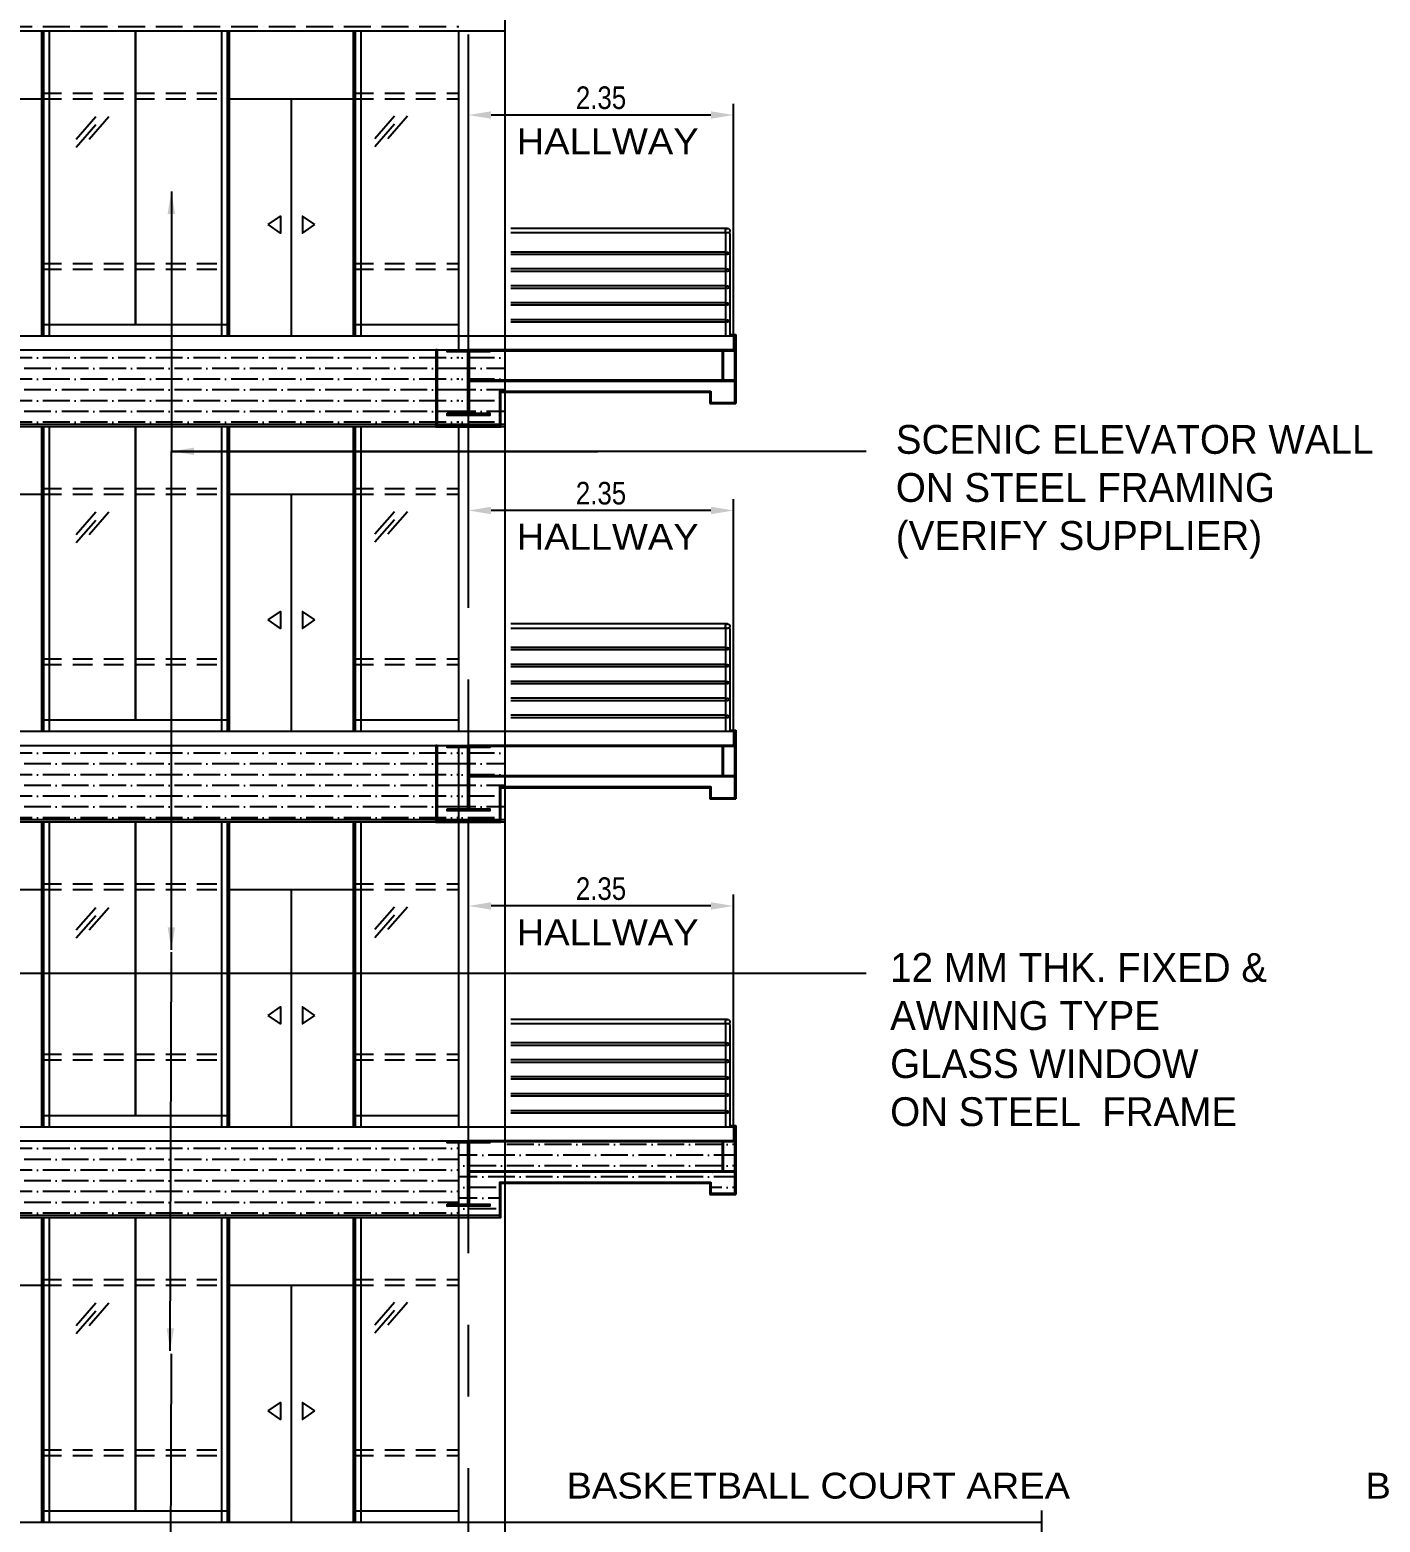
# Model space of a CAD drawing. Header units: millimetres. Extents: x 2148 to 2681, y 758 to 986.
# Drawn here: x 2442.94 to 2454.9, y 860.86 to 874.08 of the extents above; entities that cross this region are included whole.
import ezdxf

# ---------------------------------------------------------------- set-up
doc = ezdxf.new("R2010")
doc.units = ezdxf.units.MM
doc.linetypes.add('CENTER2', pattern=[28.575, 19.05, -3.175, 3.175, -3.175])
doc.linetypes.add('HIDDEN', pattern=[0.375, 0.25, -0.125])
for name, color, linetype in [('A-DETAILS', 1, 'Continuous'), ('A-Hatch', 253, 'Continuous'), ('A-Stairs', 1, 'Continuous'), ('A-Wall', 4, 'Continuous'), ('cladding', 2, 'Continuous'), ('D', 1, 'Continuous'), ('DR', 7, 'Continuous'), ('ELAYOUT', 4, 'Continuous'), ('hacht', 8, 'Continuous'), ('HATCH', 8, 'Continuous'), ('S_GRID LINES', 252, 'Continuous')]:
    doc.layers.add(name, color=color, linetype=linetype)
doc.styles.add('ARIALNW', font='ARIALN.TTF')
doc.styles.add('MMTX$0$ESMX$0$X-OPTA1D', font='x-opta1d')
doc.dimstyles.new('DIM 100', dxfattribs={"dimtxt": 0.2, "dimasz": 0.2, "dimexe": 0.1, "dimexo": 0, "dimgap": 0.05, "dimtad": 1, "dimzin": 0, "dimdsep": 46, "dimtxsty": 'ARIALNW', "dimcen": 0.09, "dimclrd": 6, "dimclre": 6, "dimclrt": 13, "dimadec": 0, "dimazin": 0, "dimtfac": 1, "dimtofl": 0, "dimtmove": 2, "dimatfit": 3, "dimfxl": 1, "dimtolj": 1, "dimtzin": 0, "dimarcsym": 0})
pattern_1 = [(180, (2.59545, 3e-13), (-0.1666875, -0.09525), [0.238125, -0.047625, 0, -0.047625])]

# ---------------------------------------------------------------- blocks, each defined once
blk = doc.blocks.new('*D2663')
at = {"layer": 'A-Wall', "color": 6, "linetype": 'ByBlock', "lineweight": -2, "transparency": 16777216}
for p, q in [((2446.823, 865.583), (2446.823, 866.416)), ((2449.171, 864.371), (2449.171, 866.416)), ((2448.971, 866.316), (2447.023, 866.316))]:
    blk.add_line(p, q, dxfattribs=at)
at = {"layer": 'A-Wall', "color": 6, "transparency": 16777216}
for points in [[(2447.023, 866.349), (2447.023, 866.283), (2446.823, 866.316)], [(2448.971, 866.349), (2448.971, 866.283), (2449.171, 866.316)]]:
    blk.add_solid(points, dxfattribs=at)
at = {"layer": 'Defpoints', "color": 0, "transparency": 16777216}
for p in [(2446.823, 866.316), (2446.823, 865.583, 0), (2449.171, 864.371)]:
    blk.add_point(p, dxfattribs=at)
at = {"layer": 'A-Wall', "color": 13, "transparency": 16777216, "insert": (2447.997, 866.468), "char_height": 0.2, "attachment_point": 5, "style": 'ARIALNW'}
blk.add_mtext('\\A1;2.35', dxfattribs=at)
blk = doc.blocks.new('*D2664')
at = {"layer": 'A-Wall', "color": 6, "linetype": 'ByBlock', "lineweight": -2, "transparency": 16777216}
for p, q in [((2446.823, 869.086), (2446.823, 869.919)), ((2448.971, 869.819), (2447.023, 869.819)), ((2449.171, 867.874), (2449.171, 869.919))]:
    blk.add_line(p, q, dxfattribs=at)
at = {"layer": 'A-Wall', "color": 6, "transparency": 16777216}
for points in [[(2447.023, 869.852), (2447.023, 869.786), (2446.823, 869.819)], [(2448.971, 869.852), (2448.971, 869.786), (2449.171, 869.819)]]:
    blk.add_solid(points, dxfattribs=at)
at = {"layer": 'Defpoints', "color": 0, "transparency": 16777216}
for p in [(2446.823, 869.819), (2446.823, 869.086, 0), (2449.171, 867.874)]:
    blk.add_point(p, dxfattribs=at)
at = {"layer": 'A-Wall', "color": 13, "transparency": 16777216, "insert": (2447.997, 869.971), "char_height": 0.2, "attachment_point": 5, "style": 'ARIALNW'}
blk.add_mtext('\\A1;2.35', dxfattribs=at)
blk = doc.blocks.new('*D2665')
at = {"layer": 'A-Wall', "color": 6, "linetype": 'ByBlock', "lineweight": -2, "transparency": 16777216}
for p, q in [((2446.823, 872.589), (2446.823, 873.422)), ((2449.171, 871.377), (2449.171, 873.422)), ((2448.971, 873.322), (2447.023, 873.322))]:
    blk.add_line(p, q, dxfattribs=at)
at = {"layer": 'A-Wall', "color": 6, "transparency": 16777216}
for points in [[(2447.023, 873.355), (2447.023, 873.289), (2446.823, 873.322)], [(2448.971, 873.355), (2448.971, 873.289), (2449.171, 873.322)]]:
    blk.add_solid(points, dxfattribs=at)
at = {"layer": 'Defpoints', "color": 0, "transparency": 16777216}
for p in [(2446.823, 873.322), (2446.823, 872.589, 0), (2449.171, 871.377)]:
    blk.add_point(p, dxfattribs=at)
at = {"layer": 'A-Wall', "color": 13, "transparency": 16777216, "insert": (2447.997, 873.474), "char_height": 0.2, "attachment_point": 5, "style": 'ARIALNW'}
blk.add_mtext('\\A1;2.35', dxfattribs=at)

msp = doc.modelspace()

# ---------------------------------------------------------------- hatches: boundary and pattern name
at = {"layer": 'hacht'}
h = msp.add_hatch(dxfattribs=at)
h.set_pattern_fill('ANSI36', color=256, scale=0.03, angle=135, style=0)
h.set_pattern_definition([(180, (212.51139, -59.82272), (-0.1666875, -0.09525), [0.238125, -0.047625, 0, -0.047625])])
h.paths.add_polyline_path([(2440.9389087, 874.0665307), (2446.7369789, 874.0665307), (2446.7369789, 874.7445064), (2440.9389087, 874.7445064)])
h = msp.add_hatch(dxfattribs=at)
h.set_pattern_fill('ANSI36', color=256, scale=0.03, angle=135, style=0)
h.set_pattern_definition([(180, (212.51139, -63.3257), (-0.1666875, -0.09525), [0.238125, -0.047625, 0, -0.047625])])
h.paths.add_polyline_path([(2440.9389087, 870.563555), (2446.7369789, 870.563555), (2446.7369789, 871.2415307), (2440.9389087, 871.2415307)])
h = msp.add_hatch(dxfattribs=at)
h.set_pattern_fill('ANSI36', color=256, scale=0.03, angle=135, style=0)
h.set_pattern_definition([(180, (-20.25471, -19.7964), (-0.1666875, -0.09525), [0.238125, -0.047625, 0, -0.047625])])
h.paths.add_polyline_path([(2447.1477137, 871.2415307), (2446.7369789, 871.2415307), (2446.7369789, 870.583555), (2447.1477137, 870.583555)])
h = msp.add_hatch(dxfattribs=at)
h.set_pattern_fill('ANSI36', color=256, scale=0.03, angle=135, style=0)
h.set_pattern_definition([(180, (212.51139, -66.828675), (-0.1666875, -0.09525), [0.238125, -0.047625, 0, -0.047625])])
h.paths.add_polyline_path([(2440.9389087, 867.0605793), (2446.7369789, 867.0605793), (2446.7369789, 867.738555), (2440.9389087, 867.738555)])
h = msp.add_hatch(dxfattribs=at)
h.set_pattern_fill('ANSI36', color=256, scale=0.03, angle=135, style=0)
h.set_pattern_definition([(180, (-20.25471, -23.29937), (-0.1666875, -0.09525), [0.238125, -0.047625, 0, -0.047625])])
h.paths.add_polyline_path([(2447.1477137, 867.738555), (2446.7369789, 867.738555), (2446.7369789, 867.0805793), (2447.1477137, 867.0805793)])
h = msp.add_hatch(dxfattribs=at)
h.set_pattern_fill('ANSI36', color=256, scale=0.03, angle=135, style=0)
h.set_pattern_definition(pattern_1)
h.paths.add_polyline_path([(2447.1477137, 864.2255792), (2447.1477137, 863.9659927), (2449.0696376, 863.9659927, 0.3843510593), (2449.0731017, 863.9691172), (2449.0731017, 864.2235244, 0.167137127), (2449.0721488, 864.2255792)])
h.paths.add_polyline_path([(2449.0784552, 863.9692147, 0.3924389572), (2449.081928, 863.9659927), (2449.1659036, 863.9659927), (2449.1659036, 863.9570623), (2448.9854171, 863.9570623), (2447.1477137, 863.9570623), (2447.1477137, 863.8705792), (2448.9701728, 863.8705792), (2448.9701728, 863.7705792), (2449.1811478, 863.7705792), (2449.1811478, 864.3605792), (2449.1711478, 864.3605792), (2449.1711478, 864.2355792), (2449.1659036, 864.2355792), (2449.1659036, 864.2255792), (2449.0794168, 864.2255792, 0.1743698002), (2449.0784552, 864.2234269)])
h = msp.add_hatch(dxfattribs=at)
h.set_pattern_fill('ANSI36', color=256, scale=0.03, angle=135, style=0)
h.set_pattern_definition([(180, (212.51139, -70.33165), (-0.1666875, -0.09525), [0.238125, -0.047625, 0, -0.047625])])
h.paths.add_polyline_path([(2440.9389087, 863.5576036), (2446.7369789, 863.5576036), (2446.7369789, 864.2355793), (2440.9389087, 864.2355793)])
h = msp.add_hatch(dxfattribs=at)
h.set_pattern_fill('ANSI36', color=256, scale=0.03, angle=135, style=0)
h.set_pattern_definition(pattern_1)
h.paths.add_polyline_path([(2447.1007204, 863.8705792), (2447.1477137, 863.8705792), (2447.1477137, 864.1355793), (2446.7369789, 864.1355793), (2446.7369789, 863.5653357), (2447.1007204, 863.5653357)])
at = {"layer": 'HATCH', "ltscale": 0.5}
h = msp.add_hatch(dxfattribs=at)
h.set_pattern_fill('ANSI31', color=256, scale=0.018605, style=0)
h.set_pattern_definition([(135, (-145913.9638013, 5984.9358226), (0.00164446852256, 0.00164446852256), [])])
edge = h.paths.add_edge_path()
edge.add_line((2446.6347069, 870.6798921), (2446.8101663, 870.6798921))
edge.add_arc((2446.8101663, 870.6871476), 0.0072555, 270.00000003, 365.90273289)
edge.add_line((2446.8173832, 870.6878937), (2446.8173832, 871.2149241))
edge.add_arc((2446.8101663, 871.2156703), 0.0072555, 354.09726717, 450.36544536)
edge.add_line((2446.81012, 871.2229256), (2446.6347069, 871.2229256))
edge.add_line((2446.6347069, 871.2229256), (2446.6347069, 871.2415306))
edge.add_line((2446.6347069, 871.2415306), (2447.0107204, 871.2415306))
edge.add_line((2447.0107204, 871.2415306), (2447.0107204, 871.2229256))
edge.add_line((2447.0107204, 871.2229256), (2446.8358177, 871.2229256))
edge.add_arc((2446.8357714, 871.2156703), 0.0072555, 89.63455483, 184.29209345)
edge.add_line((2446.8285363, 871.2151273), (2446.8285363, 870.6876906))
edge.add_arc((2446.8357714, 870.6871476), 0.0072555, 175.7079065, 269.99999978)
edge.add_line((2446.8357714, 870.6798921), (2447.0107204, 870.6798921))
edge.add_line((2447.0107204, 870.6798921), (2447.0107204, 870.6612871))
edge.add_line((2447.0107204, 870.6612871), (2446.6347069, 870.6612871))
edge.add_line((2446.6347069, 870.6612871), (2446.6347069, 870.6798921))
h = msp.add_hatch(dxfattribs=at)
h.set_pattern_fill('ANSI31', color=256, scale=0.00893, style=0)
h.set_pattern_definition([(135, (-68764.1018668, 3325.8147908), (0.000789344890829, 0.000789344890829), [])])
edge = h.paths.add_edge_path()
edge.add_line((2448.9854171, 870.9719441), (2449.0696376, 870.9719441))
edge.add_arc((2449.0696376, 870.9754268), 0.0034826, 270.00000003, 365.90273289)
edge.add_line((2449.0731017, 870.9757849), (2449.0731017, 871.2287595))
edge.add_arc((2449.0696376, 871.2291177), 0.0034826, 354.09726717, 450.36544536)
edge.add_line((2449.0696154, 871.2326002), (2448.9854171, 871.2326002))
edge.add_line((2448.9854171, 871.2326002), (2448.9854171, 871.2415306))
edge.add_line((2448.9854171, 871.2415306), (2449.1659036, 871.2415306))
edge.add_line((2449.1659036, 871.2415306), (2449.1659036, 871.2326002))
edge.add_line((2449.1659036, 871.2326002), (2449.0819502, 871.2326002))
edge.add_arc((2449.081928, 871.2291177), 0.0034826, 89.63455483, 184.29209345)
edge.add_line((2449.0784552, 871.228857), (2449.0784552, 870.9756874))
edge.add_arc((2449.081928, 870.9754268), 0.0034826, 175.7079065, 269.99999978)
edge.add_line((2449.081928, 870.9719441), (2449.1659036, 870.9719441))
edge.add_line((2449.1659036, 870.9719441), (2449.1659036, 870.9630137))
edge.add_line((2449.1659036, 870.9630137), (2448.9854171, 870.9630137))
edge.add_line((2448.9854171, 870.9630137), (2448.9854171, 870.9719441))
h = msp.add_hatch(dxfattribs=at)
h.set_pattern_fill('ANSI31', color=256, scale=0.018605, style=0)
h.set_pattern_definition([(135, (-145913.9638013, 5981.432847), (0.00164446852256, 0.00164446852256), [])])
edge = h.paths.add_edge_path()
edge.add_line((2446.6347069, 867.1769164), (2446.8101663, 867.1769164))
edge.add_arc((2446.8101663, 867.1841719), 0.0072555, 270.00000003, 365.90273289)
edge.add_line((2446.8173832, 867.184918), (2446.8173832, 867.7119484))
edge.add_arc((2446.8101663, 867.7126946), 0.0072555, 354.09726717, 450.36544536)
edge.add_line((2446.81012, 867.7199499), (2446.6347069, 867.7199499))
edge.add_line((2446.6347069, 867.7199499), (2446.6347069, 867.7385549))
edge.add_line((2446.6347069, 867.7385549), (2447.0107204, 867.7385549))
edge.add_line((2447.0107204, 867.7385549), (2447.0107204, 867.7199499))
edge.add_line((2447.0107204, 867.7199499), (2446.8358177, 867.7199499))
edge.add_arc((2446.8357714, 867.7126946), 0.0072555, 89.63455483, 184.29209345)
edge.add_line((2446.8285363, 867.7121516), (2446.8285363, 867.1847149))
edge.add_arc((2446.8357714, 867.1841719), 0.0072555, 175.7079065, 269.99999978)
edge.add_line((2446.8357714, 867.1769164), (2447.0107204, 867.1769164))
edge.add_line((2447.0107204, 867.1769164), (2447.0107204, 867.1583114))
edge.add_line((2447.0107204, 867.1583114), (2446.6347069, 867.1583114))
edge.add_line((2446.6347069, 867.1583114), (2446.6347069, 867.1769164))
h = msp.add_hatch(dxfattribs=at)
h.set_pattern_fill('ANSI31', color=256, scale=0.00893, style=0)
h.set_pattern_definition([(135, (-68764.1018668, 3322.3118151), (0.000789344890829, 0.000789344890829), [])])
edge = h.paths.add_edge_path()
edge.add_line((2448.9854171, 867.4689684), (2449.0696376, 867.4689684))
edge.add_arc((2449.0696376, 867.4724511), 0.0034826, 270.00000003, 365.90273289)
edge.add_line((2449.0731017, 867.4728092), (2449.0731017, 867.7257838))
edge.add_arc((2449.0696376, 867.726142), 0.0034826, 354.09726717, 450.36544536)
edge.add_line((2449.0696154, 867.7296245), (2448.9854171, 867.7296245))
edge.add_line((2448.9854171, 867.7296245), (2448.9854171, 867.7385549))
edge.add_line((2448.9854171, 867.7385549), (2449.1659036, 867.7385549))
edge.add_line((2449.1659036, 867.7385549), (2449.1659036, 867.7296245))
edge.add_line((2449.1659036, 867.7296245), (2449.0819502, 867.7296245))
edge.add_arc((2449.081928, 867.726142), 0.0034826, 89.63455483, 184.29209345)
edge.add_line((2449.0784552, 867.7258813), (2449.0784552, 867.4727117))
edge.add_arc((2449.081928, 867.4724511), 0.0034826, 175.7079065, 269.99999978)
edge.add_line((2449.081928, 867.4689684), (2449.1659036, 867.4689684))
edge.add_line((2449.1659036, 867.4689684), (2449.1659036, 867.460038))
edge.add_line((2449.1659036, 867.460038), (2448.9854171, 867.460038))
edge.add_line((2448.9854171, 867.460038), (2448.9854171, 867.4689684))
h = msp.add_hatch(dxfattribs=at)
h.set_pattern_fill('ANSI31', color=256, scale=0.018605, style=0)
h.set_pattern_definition([(135, (-145913.9638013, 5977.9298712), (0.00164446852256, 0.00164446852256), [])])
edge = h.paths.add_edge_path()
edge.add_line((2446.6347069, 863.6739407), (2446.8101663, 863.6739407))
edge.add_arc((2446.8101663, 863.6811962), 0.0072555, 270.00000003, 365.90273289)
edge.add_line((2446.8173832, 863.6819423), (2446.8173832, 864.2089727))
edge.add_arc((2446.8101663, 864.2097189), 0.0072555, 354.09726717, 450.36544536)
edge.add_line((2446.81012, 864.2169742), (2446.6347069, 864.2169742))
edge.add_line((2446.6347069, 864.2169742), (2446.6347069, 864.2355792))
edge.add_line((2446.6347069, 864.2355792), (2447.0107204, 864.2355792))
edge.add_line((2447.0107204, 864.2355792), (2447.0107204, 864.2169742))
edge.add_line((2447.0107204, 864.2169742), (2446.8358177, 864.2169742))
edge.add_arc((2446.8357714, 864.2097189), 0.0072555, 89.63455483, 184.29209345)
edge.add_line((2446.8285363, 864.2091759), (2446.8285363, 863.6817392))
edge.add_arc((2446.8357714, 863.6811962), 0.0072555, 175.7079065, 269.99999978)
edge.add_line((2446.8357714, 863.6739407), (2447.0107204, 863.6739407))
edge.add_line((2447.0107204, 863.6739407), (2447.0107204, 863.6553357))
edge.add_line((2447.0107204, 863.6553357), (2446.6347069, 863.6553357))
edge.add_line((2446.6347069, 863.6553357), (2446.6347069, 863.6739407))
h = msp.add_hatch(dxfattribs=at)
h.set_pattern_fill('ANSI31', color=256, scale=0.00893, style=0)
h.set_pattern_definition([(135, (-68764.1018668, 3318.8088394), (0.000789344890829, 0.000789344890829), [])])
edge = h.paths.add_edge_path()
edge.add_line((2448.9854171, 863.9659927), (2449.0696376, 863.9659927))
edge.add_arc((2449.0696376, 863.9694754), 0.0034826, 270.00000003, 365.90273289)
edge.add_line((2449.0731017, 863.9698335), (2449.0731017, 864.2228081))
edge.add_arc((2449.0696376, 864.2231663), 0.0034826, 354.09726717, 450.36544536)
edge.add_line((2449.0696154, 864.2266488), (2448.9854171, 864.2266488))
edge.add_line((2448.9854171, 864.2266488), (2448.9854171, 864.2355792))
edge.add_line((2448.9854171, 864.2355792), (2449.1659036, 864.2355792))
edge.add_line((2449.1659036, 864.2355792), (2449.1659036, 864.2266488))
edge.add_line((2449.1659036, 864.2266488), (2449.0819502, 864.2266488))
edge.add_arc((2449.081928, 864.2231663), 0.0034826, 89.63455483, 184.29209345)
edge.add_line((2449.0784552, 864.2229056), (2449.0784552, 863.969736))
edge.add_arc((2449.081928, 863.9694754), 0.0034826, 175.7079065, 269.99999978)
edge.add_line((2449.081928, 863.9659927), (2449.1659036, 863.9659927))
edge.add_line((2449.1659036, 863.9659927), (2449.1659036, 863.9570623))
edge.add_line((2449.1659036, 863.9570623), (2448.9854171, 863.9570623))
edge.add_line((2448.9854171, 863.9570623), (2448.9854171, 863.9659927))

# ---------------------------------------------------------------- linework, layer by layer
at = {"layer": 'A-DETAILS', "color": 8}
for p, q in [((2449.11911, 872.3172893, 0), (2447.1977137, 872.3172893, 0)), ((2449.11911, 872.2772893, 0), (2447.1977137, 872.2772893, 0)), ((2449.0988123, 872.1083107, 0), (2447.1977137, 872.1083107, 0)), ((2449.0988123, 872.0862679, 0), (2447.1977137, 872.0862679, 0)), ((2449.0988123, 871.9583107, 0), (2447.1977137, 871.9583107, 0)), ((2449.0988123, 871.9362679, 0), (2447.1977137, 871.9362679, 0)), ((2449.0988123, 871.8083107, 0), (2447.1977137, 871.8083107, 0)), ((2449.0988123, 871.7862679, 0), (2447.1977137, 871.7862679, 0)), ((2449.0988123, 871.6583107, 0), (2447.1977137, 871.6583107, 0)), ((2449.0988123, 871.6362679, 0), (2447.1977137, 871.6362679, 0)), ((2449.0988123, 871.5083107, 0), (2447.1977137, 871.5083107, 0)), ((2449.0988123, 871.4862679, 0), (2447.1977137, 871.4862679, 0)), ((2449.11911, 868.8143136, 0), (2447.1977137, 868.8143136, 0)), ((2449.11911, 868.7743136, 0), (2447.1977137, 868.7743136, 0)), ((2449.0988123, 868.605335, 0), (2447.1977137, 868.605335, 0)), ((2449.0988123, 868.5832922, 0), (2447.1977137, 868.5832922, 0)), ((2449.0988123, 868.455335, 0), (2447.1977137, 868.455335, 0)), ((2449.0988123, 868.4332922, 0), (2447.1977137, 868.4332922, 0)), ((2449.0988123, 868.305335, 0), (2447.1977137, 868.305335, 0)), ((2449.0988123, 868.2832922, 0), (2447.1977137, 868.2832922, 0)), ((2449.0988123, 868.155335, 0), (2447.1977137, 868.155335, 0)), ((2449.0988123, 868.1332922, 0), (2447.1977137, 868.1332922, 0)), ((2449.0988123, 868.005335, 0), (2447.1977137, 868.005335, 0)), ((2449.0988123, 867.9832922, 0), (2447.1977137, 867.9832922, 0)), ((2449.11911, 865.3113379, 0), (2447.1977137, 865.3113379, 0)), ((2449.11911, 865.2713379, 0), (2447.1977137, 865.2713379, 0)), ((2449.0988123, 865.1023593, 0), (2447.1977137, 865.1023593, 0)), ((2449.0988123, 865.0803165, 0), (2447.1977137, 865.0803165, 0)), ((2449.0988123, 864.9523593, 0), (2447.1977137, 864.9523593, 0)), ((2449.0988123, 864.9303165, 0), (2447.1977137, 864.9303165, 0)), ((2449.0988123, 864.8023593, 0), (2447.1977137, 864.8023593, 0)), ((2449.0988123, 864.7803165, 0), (2447.1977137, 864.7803165, 0)), ((2449.0988123, 864.6523593, 0), (2447.1977137, 864.6523593, 0)), ((2449.0988123, 864.6303165, 0), (2447.1977137, 864.6303165, 0)), ((2449.0988123, 864.5023593, 0), (2447.1977137, 864.5023593, 0)), ((2449.0988123, 864.4803165, 0), (2447.1977137, 864.4803165, 0))]:
    msp.add_line(p, q, dxfattribs=at)
at = {"layer": 'A-DETAILS', "elevation": 0}
msp.add_lwpolyline([(2451.899483, 860.9595746), (2451.899483, 860.6322214), (2451.7883197, 860.5850054), (2451.9394837, 860.5128967), (2451.8443325, 860.4914772), (2451.8443325, 860.2455155)], dxfattribs=at)
at = {"layer": 'A-Hatch'}
msp.add_line((2447.1477137, 846.8486765, 0), (2447.1477137, 877.7474821, 0), dxfattribs=at)
at = {"layer": 'A-Stairs'}
for p, q in [((2449.0988123, 872.2697396, 0), (2449.0988123, 871.3665306, 0)), ((2449.1388123, 872.2697396, 0), (2449.1388123, 871.3665306, 0)), ((2449.0988123, 868.7667639, 0), (2449.0988123, 867.8635549, 0)), ((2449.1388123, 868.7667639, 0), (2449.1388123, 867.8635549, 0)), ((2449.0988123, 865.2637882, 0), (2449.0988123, 864.3605792, 0)), ((2449.1388123, 865.2637882, 0), (2449.1388123, 864.3605792, 0))]:
    msp.add_line(p, q, dxfattribs=at)
for centre, radius in [((2449.11911, 872.2972893, 0), 0.02), ((2449.11911, 872.0972893, 0), 0.0110214), ((2449.11911, 871.9472893, 0), 0.0110214), ((2449.11911, 871.7972893, 0), 0.0110214), ((2449.11911, 871.6472893, 0), 0.0110214), ((2449.11911, 871.4972893, 0), 0.0110214), ((2449.11911, 868.7943136, 0), 0.02), ((2449.11911, 868.5943136, 0), 0.0110214), ((2449.11911, 868.4443136, 0), 0.0110214), ((2449.11911, 868.2943136, 0), 0.0110214), ((2449.11911, 868.1443136, 0), 0.0110214), ((2449.11911, 867.9943136, 0), 0.0110214), ((2449.11911, 865.2913379, 0), 0.02), ((2449.11911, 865.0913379, 0), 0.0110214), ((2449.11911, 864.9413379, 0), 0.0110214), ((2449.11911, 864.7913379, 0), 0.0110214), ((2449.11911, 864.6413379, 0), 0.0110214), ((2449.11911, 864.4913379, 0), 0.0110214)]:
    msp.add_circle(centre, radius, dxfattribs=at)
for centre, start, end in [((2449.1188123, 872.2697396, 0.0000032), 157.82196334, 179.99999993), ((2449.1188123, 872.2697396, 0.0000032), 359.99999993, 42.91480402), ((2449.1188123, 868.7667639, 0.0000032), 157.82196334, 179.99999993), ((2449.1188123, 868.7667639, 0.0000032), 359.99999993, 42.91480402), ((2449.1188123, 865.2637882, 0.0000032), 157.82196334, 179.99999993), ((2449.1188123, 865.2637882, 0.0000032), 359.99999993, 42.91480402)]:
    msp.add_arc(centre, 0.02, start, end, dxfattribs=at)
at = {"layer": 'A-Wall'}
for p, q in [((2446.0628457, 871.3665306, 0), (2449.1711478, 871.3665306, 0)), ((2449.1711478, 871.3665306, 0), (2449.1711478, 871.2415306, 0)), ((2446.0628457, 867.8635549, 0), (2449.1711478, 867.8635549, 0)), ((2449.1711478, 867.8635549, 0), (2449.1711478, 867.7385549, 0)), ((2446.0628457, 864.3605792, 0), (2449.1711478, 864.3605792, 0)), ((2449.1711478, 864.3605792, 0), (2449.1711478, 864.2355792, 0)), ((2445.7638774, 860.8576036, 0), (2451.899483, 860.8576036, 0))]:
    msp.add_line(p, q, dxfattribs=at)
at = {"layer": 'cladding'}
for p, q in [((2446.7369789, 871.2415306, 0), (2446.7369789, 874.0665307, 0)), ((2437.6160165, 871.2415307, 0), (2447.1477137, 871.2415307, 0)), ((2446.3364397, 871.2415306, 0), (2449.1711478, 871.2415306, 0)), ((2446.7369789, 867.863555, 0), (2446.7369789, 870.5612871, 0)), ((2437.6160165, 867.738555, 0), (2447.1477137, 867.738555, 0)), ((2446.3364397, 867.7385549, 0), (2449.1711478, 867.7385549, 0)), ((2446.7369789, 864.3605793, 0), (2446.7369789, 867.738555, 0)), ((2437.6160165, 864.2355793, 0), (2447.1477137, 864.2355793, 0)), ((2446.3364397, 864.2355792, 0), (2449.1711478, 864.2355792, 0)), ((2446.7369789, 860.8576036, 0), (2446.7369789, 864.2355793, 0))]:
    msp.add_line(p, q, dxfattribs=at)
at = {"layer": 'cladding', "color": 8}
for p, q in [((2449.1388123, 871.3765306, 0), (2449.1388123, 871.3665306, 0)), ((2449.1388123, 871.3765306, 0), (2449.1911478, 871.3765306, 0)), ((2449.1711478, 871.3665306, 0), (2449.1811478, 871.3665306, 0)), ((2449.1811478, 871.3665306, 0), (2449.1811478, 870.7765306, 0)), ((2449.1911478, 871.3765306, 0), (2449.1911478, 870.7665306, 0)), ((2448.9601728, 870.8665306, 0), (2448.9601728, 870.7665306, 0)), ((2448.9701728, 870.8765306, 0), (2448.9701728, 870.7765306, 0)), ((2449.1388123, 867.8735549, 0), (2449.1388123, 867.8635549, 0)), ((2449.1388123, 867.8735549, 0), (2449.1911478, 867.8735549, 0)), ((2449.1711478, 867.8635549, 0), (2449.1811478, 867.8635549, 0)), ((2449.1811478, 867.8635549, 0), (2449.1811478, 867.2735549, 0)), ((2449.1911478, 867.8735549, 0), (2449.1911478, 867.2635549, 0)), ((2448.9601728, 867.3635549, 0), (2448.9601728, 867.2635549, 0)), ((2448.9701728, 867.3735549, 0), (2448.9701728, 867.2735549, 0)), ((2449.1388123, 864.3705792, 0), (2449.1388123, 864.3605792, 0)), ((2449.1388123, 864.3705792, 0), (2449.1911478, 864.3705792, 0)), ((2449.1711478, 864.3605792, 0), (2449.1811478, 864.3605792, 0)), ((2449.1811478, 864.3605792, 0), (2449.1811478, 863.7705792, 0)), ((2449.1911478, 864.3705792, 0), (2449.1911478, 863.7605792, 0)), ((2448.9601728, 863.8605792, 0), (2448.9601728, 863.7605792, 0)), ((2448.9701728, 863.8705792, 0), (2448.9701728, 863.7705792, 0))]:
    msp.add_line(p, q, dxfattribs=at)
at = {"layer": 'cladding', "color": 8, "elevation": 0}
for points in [[(2446.5447069, 871.2415306), (2446.5347069, 871.2415306), (2446.5347069, 870.5612871), (2447.1107204, 870.5612871), (2447.1107204, 870.8665306), (2448.9601728, 870.8665306)], [(2446.5447069, 871.2415306), (2446.5447069, 870.5712871), (2447.1007204, 870.5712871), (2447.1007204, 870.8765306), (2448.9701728, 870.8765306)], [(2448.9601728, 870.7665306), (2449.1911478, 870.7665306)], [(2448.9701728, 870.7765306), (2449.1811478, 870.7765306)], [(2446.5447069, 867.7385549), (2446.5347069, 867.7385549), (2446.5347069, 867.0583114), (2447.1107204, 867.0583114), (2447.1107204, 867.3635549), (2448.9601728, 867.3635549)], [(2446.5447069, 867.7385549), (2446.5447069, 867.0683114), (2447.1007204, 867.0683114), (2447.1007204, 867.3735549), (2448.9701728, 867.3735549)], [(2448.9601728, 867.2635549), (2449.1911478, 867.2635549)], [(2448.9701728, 867.2735549), (2449.1811478, 867.2735549)], [(2447.1007204, 863.5553357), (2447.1007204, 863.8705792), (2448.9701728, 863.8705792)], [(2447.1007204, 863.5553357), (2447.1107204, 863.5553357), (2447.1107204, 863.8605792), (2448.9601728, 863.8605792)], [(2448.9601728, 863.7605792), (2449.1911478, 863.7605792)], [(2448.9701728, 863.7705792), (2449.1811478, 863.7705792)]]:
    msp.add_lwpolyline(points, dxfattribs=at)
at = {"layer": 'D', "color": 3, "ltscale": 0.5, "elevation": 0}
for points in [[(2446.6347069, 870.6798921), (2446.8101663, 870.6798921, 0.4447202436), (2446.8173832, 870.6878937), (2446.8173832, 871.2149241, 0.4466315217), (2446.81012, 871.2229256), (2446.6347069, 871.2229256), (2446.6347069, 871.2415306), (2447.0107204, 871.2415306), (2447.0107204, 871.2229256), (2446.8358177, 871.2229256, 0.4382281274), (2446.8285363, 871.2151273), (2446.8285363, 870.6876906, 0.4363286722), (2446.8357714, 870.6798921), (2447.0107204, 870.6798921), (2447.0107204, 870.6612871), (2446.6347069, 870.6612871)], [(2448.9854171, 870.9719441), (2449.0696376, 870.9719441, 0.4447202436), (2449.0731017, 870.9757849), (2449.0731017, 871.2287595, 0.4466315217), (2449.0696154, 871.2326002), (2448.9854171, 871.2326002), (2448.9854171, 871.2415306), (2449.1659036, 871.2415306), (2449.1659036, 871.2326002), (2449.0819502, 871.2326002, 0.4382281274), (2449.0784552, 871.228857), (2449.0784552, 870.9756874, 0.4363286722), (2449.081928, 870.9719441), (2449.1659036, 870.9719441), (2449.1659036, 870.9630137), (2448.9854171, 870.9630137)], [(2446.6347069, 867.1769164), (2446.8101663, 867.1769164, 0.4447202436), (2446.8173832, 867.184918), (2446.8173832, 867.7119484, 0.4466315217), (2446.81012, 867.7199499), (2446.6347069, 867.7199499), (2446.6347069, 867.7385549), (2447.0107204, 867.7385549), (2447.0107204, 867.7199499), (2446.8358177, 867.7199499, 0.4382281274), (2446.8285363, 867.7121516), (2446.8285363, 867.1847149, 0.4363286722), (2446.8357714, 867.1769164), (2447.0107204, 867.1769164), (2447.0107204, 867.1583114), (2446.6347069, 867.1583114)], [(2448.9854171, 867.4689684), (2449.0696376, 867.4689684, 0.4447202436), (2449.0731017, 867.4728092), (2449.0731017, 867.7257838, 0.4466315217), (2449.0696154, 867.7296245), (2448.9854171, 867.7296245), (2448.9854171, 867.7385549), (2449.1659036, 867.7385549), (2449.1659036, 867.7296245), (2449.0819502, 867.7296245, 0.4382281274), (2449.0784552, 867.7258813), (2449.0784552, 867.4727117, 0.4363286722), (2449.081928, 867.4689684), (2449.1659036, 867.4689684), (2449.1659036, 867.460038), (2448.9854171, 867.460038)], [(2446.6347069, 863.6739407), (2446.8101663, 863.6739407, 0.4447202436), (2446.8173832, 863.6819423), (2446.8173832, 864.2089727, 0.4466315217), (2446.81012, 864.2169742), (2446.6347069, 864.2169742), (2446.6347069, 864.2355792), (2447.0107204, 864.2355792), (2447.0107204, 864.2169742), (2446.8358177, 864.2169742, 0.4382281274), (2446.8285363, 864.2091759), (2446.8285363, 863.6817392, 0.4363286722), (2446.8357714, 863.6739407), (2447.0107204, 863.6739407), (2447.0107204, 863.6553357), (2446.6347069, 863.6553357)], [(2448.9854171, 863.9659927), (2449.0696376, 863.9659927, 0.4447202436), (2449.0731017, 863.9698335), (2449.0731017, 864.2228081, 0.4466315217), (2449.0696154, 864.2266488), (2448.9854171, 864.2266488), (2448.9854171, 864.2355792), (2449.1659036, 864.2355792), (2449.1659036, 864.2266488), (2449.0819502, 864.2266488, 0.4382281274), (2449.0784552, 864.2229056), (2449.0784552, 863.969736, 0.4363286722), (2449.081928, 863.9659927), (2449.1659036, 863.9659927), (2449.1659036, 863.9570623), (2448.9854171, 863.9570623)]]:
    msp.add_lwpolyline(points, format="xyb", close=True, dxfattribs=at)
at = {"layer": 'DR'}
for p, q in [((2443.1092844, 871.3665307, 0), (2443.1092844, 874.0665307, 0)), ((2443.1092844, 871.3665307, 0), (2443.1092844, 874.0665307, 0)), ((2444.6368169, 871.3665307, 0), (2444.6368169, 874.0665307, 0)), ((2444.6368169, 871.3665307, 0), (2444.6368169, 874.0665307, 0)), ((2445.8725735, 871.3665307, 0), (2445.8725735, 874.0665307, 0)), ((2441.9406206, 873.4665307, 0), (2443.0421916, 873.4665307, 0)), ((2444.7054701, 873.4665307, 0), (2445.8054807, 873.4665307, 0)), ((2445.2546951, 871.3665307, 0), (2445.2546951, 873.4665307, 0)), ((2443.1092844, 867.863555, 0), (2443.1092844, 870.563555, 0)), ((2443.1092844, 867.863555, 0), (2443.1092844, 870.563555, 0)), ((2444.6368169, 867.863555, 0), (2444.6368169, 870.563555, 0)), ((2444.6368169, 867.863555, 0), (2444.6368169, 870.563555, 0)), ((2445.8725735, 867.863555, 0), (2445.8725735, 870.563555, 0)), ((2441.9406206, 869.963555, 0), (2443.0421916, 869.963555, 0)), ((2444.7054701, 869.963555, 0), (2445.8054807, 869.963555, 0)), ((2445.2546951, 867.863555, 0), (2445.2546951, 869.963555, 0)), ((2443.1092844, 864.3605793, 0), (2443.1092844, 867.0605793, 0)), ((2443.1092844, 864.3605793, 0), (2443.1092844, 867.0605793, 0)), ((2444.6368169, 864.3605793, 0), (2444.6368169, 867.0605793, 0)), ((2444.6368169, 864.3605793, 0), (2444.6368169, 867.0605793, 0)), ((2445.8725735, 864.3605793, 0), (2445.8725735, 867.0605793, 0)), ((2441.9406206, 866.4605793, 0), (2443.0421916, 866.4605793, 0)), ((2444.7054701, 866.4605793, 0), (2445.8054807, 866.4605793, 0)), ((2445.2546951, 864.3605793, 0), (2445.2546951, 866.4605793, 0)), ((2443.1092844, 860.8576036, 0), (2443.1092844, 863.5576036, 0)), ((2443.1092844, 860.8576036, 0), (2443.1092844, 863.5576036, 0)), ((2444.6368169, 860.8576036, 0), (2444.6368169, 863.5576036, 0)), ((2444.6368169, 860.8576036, 0), (2444.6368169, 863.5576036, 0)), ((2445.8725735, 860.8576036, 0), (2445.8725735, 863.5576036, 0)), ((2441.9406206, 862.9576036, 0), (2443.0421916, 862.9576036, 0)), ((2444.7054701, 862.9576036, 0), (2445.8054807, 862.9576036, 0)), ((2445.2546951, 860.8576036, 0), (2445.2546951, 862.9576036, 0))]:
    msp.add_line(p, q, dxfattribs=at)
at = {"layer": 'ELAYOUT', "ltscale": 10}
for p, q in [((2437.6160165, 871.3665307, 0), (2447.1477137, 871.3665307, 0)), ((2437.6160165, 867.863555, 0), (2447.1477137, 867.863555, 0)), ((2437.6160165, 864.3605793, 0), (2447.1477137, 864.3605793, 0)), ((2437.6160165, 860.8576036, 0), (2447.1477137, 860.8576036, 0))]:
    msp.add_line(p, q, dxfattribs=at)
at = {"layer": 'hacht'}
for p, q in [((2437.6160165, 874.0665307, 0), (2447.1477137, 874.0665307, 0)), ((2443.3463856, 873.1094483, 0), (2443.521486, 873.3088255, 0)), ((2443.461556, 873.1094483, 0), (2443.6366563, 873.3088255, 0)), ((2445.9937103, 873.1150051, 0), (2446.1688107, 873.3143823, 0)), ((2445.9937103, 873.0437332, 0), (2446.1688107, 873.2431104, 0)), ((2446.1088806, 873.1150051, 0), (2446.283981, 873.3143823, 0)), ((2443.3463856, 873.0381764, 0), (2443.521486, 873.2375536, 0)), ((2437.6160165, 870.583555, 0), (2447.1477137, 870.583555, 0)), ((2437.6160165, 870.563555, 0), (2447.1477137, 870.563555, 0)), ((2443.3463856, 869.6064726, 0), (2443.521486, 869.8058498, 0)), ((2443.461556, 869.6064726, 0), (2443.6366563, 869.8058498, 0)), ((2445.9937103, 869.6120294, 0), (2446.1688107, 869.8114066, 0)), ((2446.1088806, 869.6120294, 0), (2446.283981, 869.8114066, 0)), ((2443.3463856, 869.5352007, 0), (2443.521486, 869.7345779, 0)), ((2445.9937103, 869.5407575, 0), (2446.1688107, 869.7401347, 0)), ((2437.6160165, 867.0805793, 0), (2447.1477137, 867.0805793, 0)), ((2437.6160165, 867.0605793, 0), (2447.1477137, 867.0605793, 0)), ((2443.3463856, 866.1034969, 0), (2443.521486, 866.302874, 0)), ((2443.461556, 866.1034969, 0), (2443.6366563, 866.302874, 0)), ((2445.9937103, 866.1090537, 0), (2446.1688107, 866.3084309, 0)), ((2445.9937103, 866.0377818, 0), (2446.1688107, 866.237159, 0)), ((2446.1088806, 866.1090537, 0), (2446.283981, 866.3084309, 0)), ((2443.3463856, 866.032225, 0), (2443.521486, 866.2316022, 0)), ((2437.6160165, 863.5776036, 0), (2447.1007204, 863.5776036, 0)), ((2437.6160165, 863.5576036, 0), (2447.1007204, 863.5576036, 0)), ((2443.3463856, 862.6005212, 0), (2443.521486, 862.7998983, 0)), ((2443.461556, 862.6005212, 0), (2443.6366563, 862.7998983, 0)), ((2445.9937103, 862.606078, 0), (2446.1688107, 862.8054552, 0)), ((2446.1088806, 862.606078, 0), (2446.283981, 862.8054552, 0)), ((2443.3463856, 862.5292493, 0), (2443.521486, 862.7286265, 0)), ((2445.9937103, 862.5348061, 0), (2446.1688107, 862.7341833, 0))]:
    msp.add_line(p, q, dxfattribs=at)
at = {"layer": 'hacht', "elevation": 0}
for points in [[(2445.0484414, 872.3519244), (2445.1566463, 872.4273374), (2445.1566463, 872.2765114)], [(2445.4609487, 872.3519244), (2445.3527438, 872.4273374), (2445.3527438, 872.2765114)], [(2445.0484414, 868.8489487), (2445.1566463, 868.9243617), (2445.1566463, 868.7735357)], [(2445.4609487, 868.8489487), (2445.3527438, 868.9243617), (2445.3527438, 868.7735357)], [(2445.0484414, 865.345973), (2445.1566463, 865.421386), (2445.1566463, 865.27056)], [(2445.4609487, 865.345973), (2445.3527438, 865.421386), (2445.3527438, 865.27056)], [(2445.0484414, 861.8429973), (2445.1566463, 861.9184103), (2445.1566463, 861.7675843)], [(2445.4609487, 861.8429973), (2445.3527438, 861.9184103), (2445.3527438, 861.7675843)]]:
    msp.add_lwpolyline(points, close=True, dxfattribs=at)
at = {"layer": 'HATCH'}
for p, q in [((2443.0421916, 871.3665307, 0), (2443.0421916, 874.0665307, 0)), ((2443.0593548, 871.3665307, 0), (2443.0593548, 874.0665307, 0)), ((2443.8713308, 871.4665307, 0), (2443.8713308, 874.0665307, 0)), ((2443.8763308, 871.4665307, 0), (2443.8763308, 874.0665307, 0)), ((2444.6867465, 871.3665307, 0), (2444.6867465, 874.0665307, 0)), ((2444.7054701, 871.3665307, 0), (2444.7054701, 874.0665307, 0)), ((2445.8054807, 871.3665307, 0), (2445.8054807, 874.0665307, 0)), ((2445.822644, 871.3665307, 0), (2445.822644, 874.0665307, 0)), ((2443.0421916, 871.4665307, 0), (2444.7054701, 871.4665307, 0)), ((2445.8054807, 871.4665307, 0), (2446.7369789, 871.4665307, 0)), ((2443.0421916, 867.863555, 0), (2443.0421916, 870.563555, 0)), ((2443.0593548, 867.863555, 0), (2443.0593548, 870.563555, 0)), ((2443.8713308, 867.963555, 0), (2443.8713308, 870.563555, 0)), ((2443.8763308, 867.963555, 0), (2443.8763308, 870.563555, 0)), ((2444.6867465, 867.863555, 0), (2444.6867465, 870.563555, 0)), ((2444.7054701, 867.863555, 0), (2444.7054701, 870.563555, 0)), ((2445.8054807, 867.863555, 0), (2445.8054807, 870.563555, 0)), ((2445.822644, 867.863555, 0), (2445.822644, 870.563555, 0)), ((2443.0421916, 867.963555, 0), (2444.7054701, 867.963555, 0)), ((2445.8054807, 867.963555, 0), (2446.7369789, 867.963555, 0)), ((2443.0421916, 864.3605793, 0), (2443.0421916, 867.0605793, 0)), ((2443.0593548, 864.3605793, 0), (2443.0593548, 867.0605793, 0)), ((2443.8713308, 864.4605793, 0), (2443.8713308, 867.0605793, 0)), ((2443.8763308, 864.4605793, 0), (2443.8763308, 867.0605793, 0)), ((2444.6867465, 864.3605793, 0), (2444.6867465, 867.0605793, 0)), ((2444.7054701, 864.3605793, 0), (2444.7054701, 867.0605793, 0)), ((2445.8054807, 864.3605793, 0), (2445.8054807, 867.0605793, 0)), ((2445.822644, 864.3605793, 0), (2445.822644, 867.0605793, 0)), ((2443.0421916, 864.4605793, 0), (2444.7054701, 864.4605793, 0)), ((2445.8054807, 864.4605793, 0), (2446.7369789, 864.4605793, 0)), ((2443.0421916, 860.8576036, 0), (2443.0421916, 863.5576036, 0)), ((2443.0593548, 860.8576036, 0), (2443.0593548, 863.5576036, 0)), ((2443.8713308, 860.9576036, 0), (2443.8713308, 863.5576036, 0)), ((2443.8763308, 860.9576036, 0), (2443.8763308, 863.5576036, 0)), ((2444.6867465, 860.8576036, 0), (2444.6867465, 863.5576036, 0)), ((2444.7054701, 860.8576036, 0), (2444.7054701, 863.5576036, 0)), ((2445.8054807, 860.8576036, 0), (2445.8054807, 863.5576036, 0)), ((2445.822644, 860.8576036, 0), (2445.822644, 863.5576036, 0)), ((2443.0421916, 860.9576036, 0), (2444.7054701, 860.9576036, 0)), ((2445.8054807, 860.9576036, 0), (2446.7369789, 860.9576036, 0))]:
    msp.add_line(p, q, dxfattribs=at)
at = {"layer": 'HATCH', "linetype": 'HIDDEN', "ltscale": 0.7}
for p, q in [((2443.0421916, 873.5165307, 0), (2444.7054701, 873.5165307, 0)), ((2445.8054807, 873.5165307, 0), (2446.7369789, 873.5165307, 0)), ((2443.0421916, 873.4665307, 0), (2444.7054701, 873.4665307, 0)), ((2445.8054807, 873.4665307, 0), (2446.7369789, 873.4665307, 0)), ((2443.0421916, 872.0075346, 0), (2444.7054701, 872.0075346, 0)), ((2443.0421916, 871.9575346, 0), (2444.7054701, 871.9575346, 0)), ((2445.8054807, 872.0075346, 0), (2446.7369789, 872.0075346, 0)), ((2445.8054807, 871.9575346, 0), (2446.7369789, 871.9575346, 0)), ((2443.0421916, 870.013555, 0), (2444.7054701, 870.013555, 0)), ((2443.0421916, 869.963555, 0), (2444.7054701, 869.963555, 0)), ((2445.8054807, 870.013555, 0), (2446.7369789, 870.013555, 0)), ((2445.8054807, 869.963555, 0), (2446.7369789, 869.963555, 0)), ((2443.0421916, 868.5045589, 0), (2444.7054701, 868.5045589, 0)), ((2445.8054807, 868.5045589, 0), (2446.7369789, 868.5045589, 0)), ((2443.0421916, 868.4545589, 0), (2444.7054701, 868.4545589, 0)), ((2445.8054807, 868.4545589, 0), (2446.7369789, 868.4545589, 0)), ((2443.0421916, 866.5105793, 0), (2444.7054701, 866.5105793, 0)), ((2445.8054807, 866.5105793, 0), (2446.7369789, 866.5105793, 0)), ((2443.0421916, 866.4605793, 0), (2444.7054701, 866.4605793, 0)), ((2445.8054807, 866.4605793, 0), (2446.7369789, 866.4605793, 0)), ((2443.0421916, 865.0015832, 0), (2444.7054701, 865.0015832, 0)), ((2443.0421916, 864.9515832, 0), (2444.7054701, 864.9515832, 0)), ((2445.8054807, 865.0015832, 0), (2446.7369789, 865.0015832, 0)), ((2445.8054807, 864.9515832, 0), (2446.7369789, 864.9515832, 0)), ((2443.0421916, 863.0076036, 0), (2444.7054701, 863.0076036, 0)), ((2443.0421916, 862.9576036, 0), (2444.7054701, 862.9576036, 0)), ((2445.8054807, 863.0076036, 0), (2446.7369789, 863.0076036, 0)), ((2445.8054807, 862.9576036, 0), (2446.7369789, 862.9576036, 0)), ((2443.0421916, 861.4986075, 0), (2444.7054701, 861.4986075, 0)), ((2445.8054807, 861.4986075, 0), (2446.7369789, 861.4986075, 0)), ((2443.0421916, 861.4486075, 0), (2444.7054701, 861.4486075, 0)), ((2445.8054807, 861.4486075, 0), (2446.7369789, 861.4486075, 0))]:
    msp.add_line(p, q, dxfattribs=at)
at = {"layer": 'HATCH', "ltscale": 0.5}
for p, q in [((2449.1711478, 871.2415306, 0), (2446.8285363, 871.2415306, 0)), ((2449.1711478, 871.2315306, 0), (2446.8285363, 871.2315306, 0)), ((2449.1711478, 870.9719441, 0), (2446.8285363, 870.9719441, 0)), ((2449.1711478, 870.9630137, 0), (2446.8285363, 870.9630137, 0)), ((2449.1711478, 867.7385549, 0), (2446.8285363, 867.7385549, 0)), ((2449.1711478, 867.7285549, 0), (2446.8285363, 867.7285549, 0)), ((2449.1711478, 867.4689684, 0), (2446.8285363, 867.4689684, 0)), ((2449.1711478, 867.460038, 0), (2446.8285363, 867.460038, 0)), ((2449.1711478, 864.2355792, 0), (2446.8285363, 864.2355792, 0)), ((2449.1711478, 864.2255792, 0), (2446.8285363, 864.2255792, 0)), ((2449.1711478, 863.9659927, 0), (2446.8285363, 863.9659927, 0)), ((2449.1711478, 863.9570623, 0), (2446.8285363, 863.9570623, 0))]:
    msp.add_line(p, q, dxfattribs=at)
at = {"layer": 'S_GRID LINES', "linetype": 'CENTER2', "ltscale": 0.2}
msp.add_line((2446.8227137, 846.0964977, 0), (2446.8227137, 883.1528969, 0), dxfattribs=at)

# ---------------------------------------------------------------- texts
at = {"color": 2, "style": 'MMTX$0$ESMX$0$X-OPTA1D', "width": 1.1}
for s, rotation, p in [('HALLWAY', 359.98736461, (2447.2502486, 872.9745187, 0)), ('HALLWAY', 359.98736461, (2447.2502486, 869.471543, 0)), ('HALLWAY', 359.98736461, (2447.2502486, 865.9685673, 0)), ('BASKETBALL COURT AREA', 359.98736461, (2447.6912145, 861.0668089, 0)), ('BASKETBALL COURT AREA', 0.01263539, (2454.7702448, 861.0657016, 0))]:
    msp.add_text(s, height=0.22932, rotation=rotation, dxfattribs=at).set_placement(p)
at = {"color": 2, "char_height": 0.25536, "width": 13.180508186, "attachment_point": 1, "style": 'MMTX$0$ESMX$0$X-OPTA1D'}
for s, insert in [('SCENIC ELEVATOR WALL\\PON STEEL FRAMING\\P(VERIFY SUPPLIER)', (2450.6091996, 870.5763247)), ('12 MM THK. FIXED & \\PAWNING TYPE\\P\\pt2.809;GLASS WINDOW  \\P\\ptz;ON STEEL  FRAME', (2450.5588953, 865.8985536, 0))]:
    msp.add_mtext(s, dxfattribs=dict(at, insert=insert))

# ---------------------------------------------------------------- dimensions: what is measured, and where the dimension line sits
at = {"layer": 'A-Wall'}
for base, p1, p2, picture, middle in [((2446.8227137, 873.3219969, 0), (2449.1711478, 871.3765306, 0), (2446.8227137, 872.5888992, 0), '*D2665', (2447.9969307, 873.4741115, 0)), ((2446.8227137, 869.8190212, 0), (2449.1711478, 867.8735549, 0), (2446.8227137, 869.0859235, 0), '*D2664', (2447.9969307, 869.9711358, 0)), ((2446.8227137, 866.3160455, 0), (2449.1711478, 864.3705792, 0), (2446.8227137, 865.5829478, 0), '*D2663', (2447.9969307, 866.4681601, 0))]:
    dim = msp.add_linear_dim(base=base, p1=p1, p2=p2, angle=180, dimstyle='DIM 100', dxfattribs=at)
    dim.commit()
    dim.dimension.update_dxf_attribs({"geometry": picture, "text_midpoint": middle})

# ---------------------------------------------------------------- leaders
for points in [[(2444.1903948, 872.645794), (2444.1903948, 870.340981), (2447.9660855, 870.3386059)], [(2444.1903948, 865.9270315), (2444.1903948, 870.3409902), (2447.9660855, 870.3433653)], [(2444.1920162, 870.3433653), (2450.3472906, 870.3433653)], [(2444.180537, 862.3751525), (2444.1903948, 865.9064068)], [(2440.330718, 865.7219228), (2450.3472906, 865.7219228)], [(2444.180537, 858.8173358), (2444.1903948, 862.3485901)]]:
    msp.add_leader(points, dimstyle='DIM 100', override={"dimgap": 0.05, "dimtad": 0}, dxfattribs=at)

doc.saveas('drawing.dxf')
